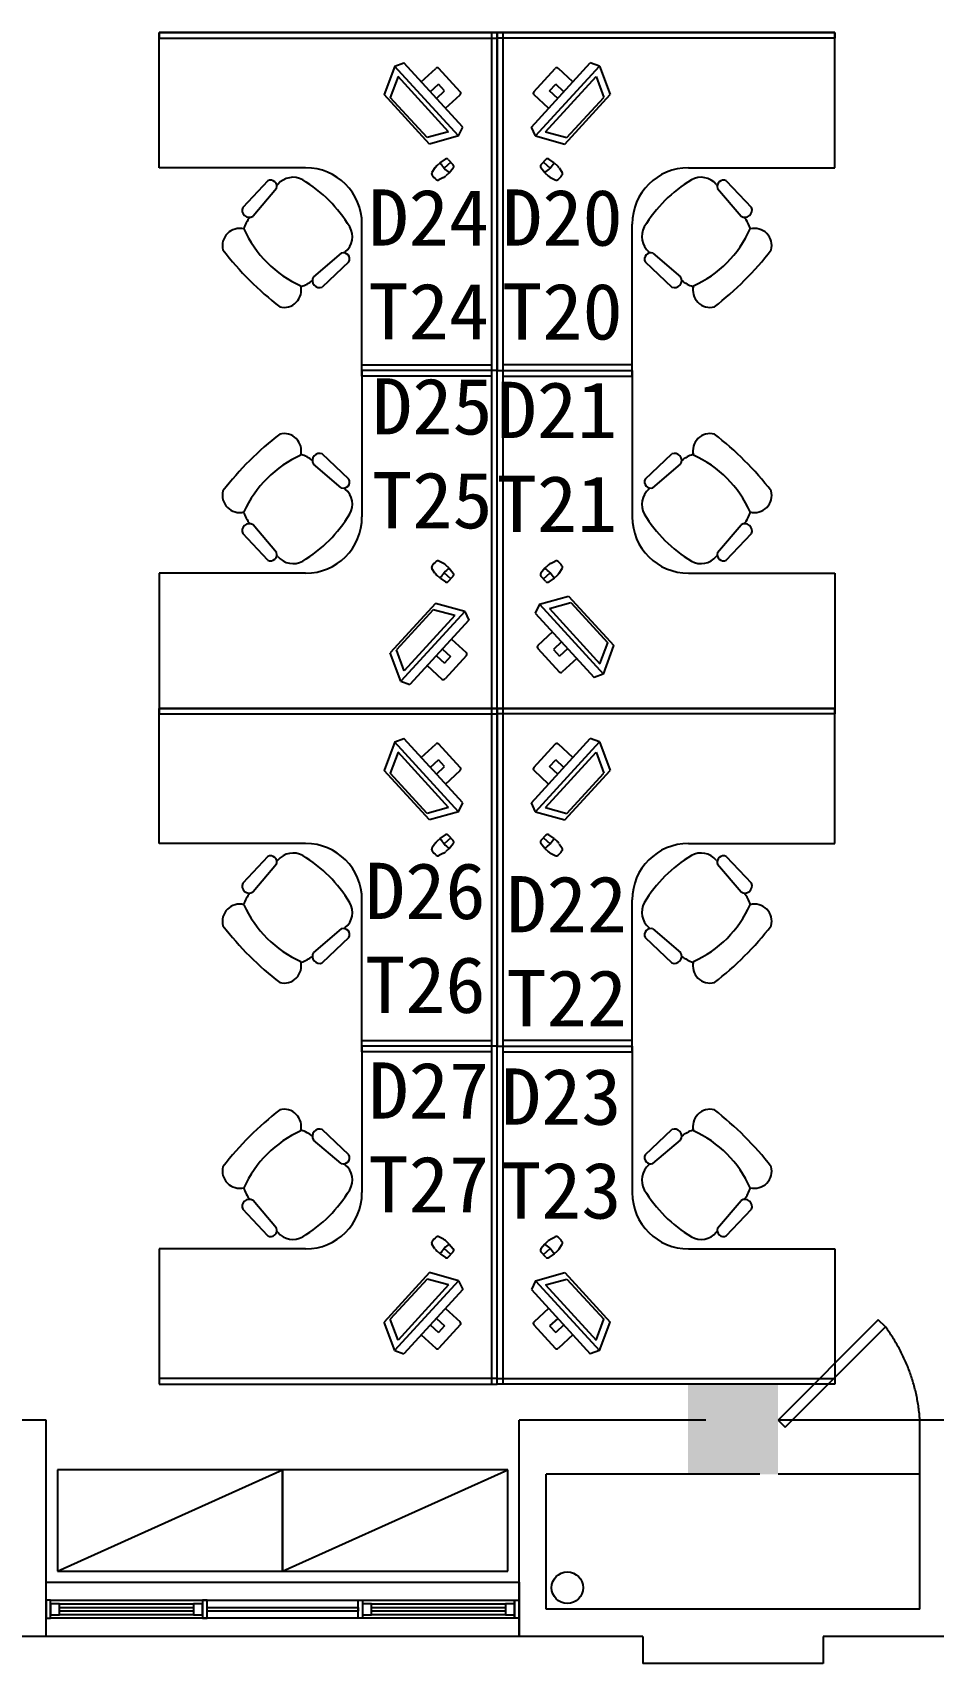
# Model space of a CAD drawing. Header units: millimetres. Extents: x 526420 to 928802, y 401925 to 509768.
# Drawn here: x 635237 to 639237, y 418977 to 426217 of the extents above; entities that cross this region are included whole.
import ezdxf

# ---------------------------------------------------------------- set-up
doc = ezdxf.new("R2010")
doc.units = ezdxf.units.MM
doc.header["$LTSCALE"] = 3000
doc.header["$MEASUREMENT"] = 0
doc.linetypes.add('DASHED', pattern=[0.75, 0.5, -0.25])
doc.layers.get('0').update_dxf_attribs({"linetype": 'CONTINUOUS'})
for name, color, linetype in [('D-WALL', 7, 'CONTINUOUS'), ('D-WINDOW', 7, 'CONTINUOUS'), ('P-DOOR', 7, 'CONTINUOUS'), ('P-FURNI-I', 7, 'CONTINUOUS'), ('窗台线', 7, 'CONTINUOUS')]:
    doc.layers.add(name, color=color, linetype=linetype)
doc.styles.get("Standard").update_dxf_attribs({"font": 'romans.shx', "width": 0.65, "bigfont": 'hzfs1.shx'})

msp = doc.modelspace()

# ---------------------------------------------------------------- linework, layer by layer
at = {"color": 0, "ltscale": 0.7}
msp.add_circle((637611.7, 419312.9), 70, dxfattribs=at)
msp.add_circle((637611.7, 419312.9), 70, dxfattribs=at)
at = {"layer": 'D-WALL', "color": 0}
for p, q in [((635296.9, 420057.2), (634146.9, 420057.2)), ((635296.9, 419097.2), (635296.9, 420057.2)), ((638226.9, 420057.2), (637396.9, 420057.2)), ((637396.9, 419097.2), (637396.9, 420057.2)), ((639296.9, 420057.2), (639176.9, 420057.2)), ((639176.9, 419217.2), (639176.9, 420057.2)), ((638466.9, 419817.2), (637516.9, 419817.2)), ((637516.9, 419217.2), (637516.9, 419817.2)), ((639176.9, 419217.2), (637516.9, 419217.2)), ((635296.9, 419097.2), (634746.9, 419097.2)), ((637946.9, 419097.2), (637396.9, 419097.2)), ((637946.9, 419097.2), (637946.9, 418977.2)), ((638746.9, 419097.2), (638746.9, 418977.2)), ((639296.9, 419097.2), (638746.9, 419097.2)), ((638746.9, 418977.2), (637946.9, 418977.2))]:
    msp.add_line(p, q, dxfattribs=at)
msp.add_circle((637611.7, 419312.9), 70, dxfattribs=at)
msp.add_solid([(638146.9, 419817.2), (638546.9, 419817.2), (638146.9, 420217.2), (638546.9, 420217.2)], dxfattribs=at)
at = {"layer": 'D-WINDOW', "color": 0, "ltscale": 0.7}
for p, q in [((635316.9, 419257.2), (635296.9, 419257.2)), ((635296.9, 419257.2), (635296.9, 419177.2)), ((635316.9, 419257.2), (637376.9, 419257.2)), ((635316.9, 419177.2), (635316.9, 419257.2)), ((635316.9, 419177.2), (635316.9, 419257.2)), ((635356.9, 419242.2), (635316.9, 419242.2)), ((635316.9, 419242.2), (635316.9, 419192.2)), ((635356.9, 419242.2), (635951.9, 419242.2)), ((635356.9, 419192.2), (635356.9, 419242.2)), ((635356.9, 419192.2), (635356.9, 419242.2)), ((635356.9, 419224.7), (635951.9, 419224.7)), ((635356.9, 419209.7), (635356.9, 419224.7)), ((635951.9, 419209.7), (635356.9, 419209.7)), ((635991.9, 419242.2), (635951.9, 419242.2)), ((635951.9, 419242.2), (635951.9, 419192.2)), ((635951.9, 419242.2), (635951.9, 419192.2)), ((635951.9, 419224.7), (635951.9, 419209.7)), ((636011.9, 419257.2), (635991.9, 419257.2)), ((635991.9, 419257.2), (635991.9, 419177.2)), ((635991.9, 419192.2), (635991.9, 419242.2)), ((636011.9, 419177.2), (636011.9, 419257.2)), ((636011.9, 419224.7), (636681.9, 419224.7)), ((636011.9, 419209.7), (636011.9, 419224.7)), ((636681.9, 419209.7), (636011.9, 419209.7)), ((636681.9, 419177.2), (636681.9, 419257.2)), ((636681.9, 419257.2), (636701.9, 419257.2)), ((636681.9, 419224.7), (636681.9, 419209.7)), ((636701.9, 419257.2), (636701.9, 419177.2)), ((636741.9, 419242.2), (636701.9, 419242.2)), ((636701.9, 419242.2), (636701.9, 419192.2)), ((636741.9, 419242.2), (637336.9, 419242.2)), ((636741.9, 419192.2), (636741.9, 419242.2)), ((636741.9, 419192.2), (636741.9, 419242.2)), ((636741.9, 419224.7), (637336.9, 419224.7)), ((636741.9, 419209.7), (636741.9, 419224.7)), ((637336.9, 419209.7), (636741.9, 419209.7)), ((637376.9, 419242.2), (637336.9, 419242.2)), ((637336.9, 419242.2), (637336.9, 419192.2)), ((637336.9, 419242.2), (637336.9, 419192.2)), ((637336.9, 419224.7), (637336.9, 419209.7)), ((637376.9, 419257.2), (637376.9, 419177.2)), ((637376.9, 419177.2), (637376.9, 419257.2)), ((637376.9, 419257.2), (637396.9, 419257.2)), ((637376.9, 419192.2), (637376.9, 419242.2)), ((637396.9, 419257.2), (637396.9, 419177.2)), ((635296.9, 419177.2), (635316.9, 419177.2)), ((635316.9, 419192.2), (635356.9, 419192.2)), ((637376.9, 419177.2), (635316.9, 419177.2)), ((635951.9, 419192.2), (635356.9, 419192.2)), ((635951.9, 419192.2), (635991.9, 419192.2)), ((635991.9, 419177.2), (636011.9, 419177.2)), ((636701.9, 419177.2), (636681.9, 419177.2)), ((636701.9, 419192.2), (636741.9, 419192.2)), ((637336.9, 419192.2), (636741.9, 419192.2)), ((637336.9, 419192.2), (637376.9, 419192.2)), ((637396.9, 419177.2), (637376.9, 419177.2)), ((637396.9, 419097.2), (635296.9, 419097.2))]:
    msp.add_line(p, q, dxfattribs=at)
at = {"layer": 'P-DOOR', "color": 0, "linetype": 'DASHED', "ltscale": 0.5}
for p, q in [((638992.3, 420502.7), (638546.9, 420057.2)), ((638992.3, 420502.7), (638546.9, 420057.2)), ((639024.2, 420470.8), (638992.3, 420502.7)), ((639024.2, 420470.8), (638992.3, 420502.7)), ((638578.7, 420025.4), (639024.2, 420470.8)), ((638578.7, 420025.4), (639024.2, 420470.8)), ((639176.9, 420057.2), (638546.9, 420057.2)), ((638546.9, 420057.2), (638578.7, 420025.4)), ((638546.9, 420057.2), (638578.7, 420025.4)), ((639176.9, 420057.2), (638546.9, 420057.2)), ((639176.9, 419817.2), (638546.9, 419817.2)), ((639176.9, 419817.2), (638546.9, 419817.2))]:
    msp.add_line(p, q, dxfattribs=at)
msp.add_arc((638397.2, 420004.4), 781.5, 3.87552, 36.64804, dxfattribs=at)
msp.add_arc((638397.2, 420004.4), 781.5, 3.87552, 36.64804, dxfattribs=at)
at = {"layer": 'P-FURNI-I', "color": 0}
for p, q in [((635799.4, 426217.2), (635799.4, 426192.2)), ((637299.4, 426217.2), (635799.4, 426217.2)), ((635799.4, 425617.2), (635799.4, 426217.2)), ((635799.4, 426217.2), (637299.4, 426217.2)), ((635799.4, 426192.2), (637299.4, 426192.2)), ((637299.4, 426217.2), (637274.4, 426217.2)), ((637274.4, 426217.2), (637274.4, 423217.2)), ((637299.4, 426192.2), (637299.4, 426217.2)), ((637299.4, 423217.2), (637299.4, 426217.2)), ((637299.4, 426217.2), (637299.4, 424717.2)), ((637299.4, 426217.2), (637299.4, 426217.2)), ((637299.4, 426192.2), (637299.4, 426217.2)), ((637299.4, 426217.2), (638799.4, 426217.2)), ((637299.4, 423217.2), (637299.4, 426217.2)), ((637299.4, 426217.2), (637324.4, 426217.2)), ((637299.4, 426217.2), (637299.4, 424717.2)), ((638799.4, 426217.2), (637299.4, 426217.2)), ((637299.4, 426217.2), (637299.4, 426217.2)), ((638799.4, 426192.2), (637299.4, 426192.2)), ((637324.4, 426217.2), (637324.4, 423217.2)), ((638799.4, 426217.2), (638799.4, 426192.2)), ((638799.4, 425617.2), (638799.4, 426217.2)), ((636844.9, 426067.8), (636885.5, 426082.7)), ((637147.2, 425797.5), (636885.5, 426082.7)), ((637451.6, 425797.5), (637713.2, 426082.7)), ((637753.8, 426067.8), (637713.2, 426082.7)), ((636844.7, 426068.2), (636797.7, 425941.8)), ((636859.6, 426022.2), (636825.2, 425929.6)), ((637128.8, 425758.3), (636844.6, 426068.1)), ((637084.4, 425777.2), (636859.6, 426022.2)), ((637469.9, 425758.3), (637754.1, 426068.1)), ((637514.3, 425777.2), (637739.2, 426022.2)), ((637739.2, 426022.2), (637773.6, 425929.6)), ((637754.1, 426068.2), (637801.1, 425941.8)), ((636998.9, 425722.4), (636797.7, 425941.8)), ((636989.1, 425750.9), (636825.2, 425929.6)), ((637599.8, 425722.4), (637801.1, 425941.8)), ((637609.6, 425750.9), (637773.6, 425929.6)), ((637128.8, 425758.3), (637147.2, 425797.5)), ((637469.9, 425758.3), (637451.6, 425797.5)), ((637084.4, 425777.2), (636989.1, 425750.9)), ((637128.8, 425758.3), (636998.9, 425722.4)), ((637469.9, 425758.3), (637599.8, 425722.4)), ((637514.3, 425777.2), (637609.6, 425750.9)), ((636449.4, 425617.2), (635799.4, 425617.2)), ((638149.4, 425617.2), (638799.4, 425617.2)), ((636281.7, 425559.4), (636169.7, 425441.2)), ((636320.4, 425525.3), (636215.8, 425402.1)), ((636325.8, 425543), (636321.6, 425538.2)), ((638273, 425543), (638277.1, 425538.2)), ((638278.4, 425525.3), (638383, 425402.1)), ((638317.1, 425559.4), (638429, 425441.2)), ((636699.4, 424717.2), (636699.4, 425367.2)), ((637899.4, 424717.2), (637899.4, 425367.2)), ((636607.5, 425238.2), (636484.3, 425133.6)), ((636625.2, 425243.6), (636620.4, 425239.4)), ((636625.2, 425243.6), (636620.5, 425239.4)), ((637973.5, 425243.6), (637978.3, 425239.4)), ((637973.5, 425243.6), (637978.4, 425239.4)), ((637991.2, 425238.2), (638114.4, 425133.6)), ((636641.6, 425199.5), (636523.4, 425087.6)), ((637957.2, 425199.5), (638075.3, 425087.6)), ((636699.4, 424692.2), (636699.4, 424742.2)), ((636699.4, 424742.2), (637274.4, 424742.2)), ((637299.4, 424717.2), (636699.4, 424717.2)), ((637299.4, 424717.2), (636699.4, 424717.2)), ((636699.4, 424717.2), (636699.4, 424067.2)), ((637274.4, 424742.2), (637274.4, 424692.2)), ((637299.4, 423217.2), (637299.4, 424717.2)), ((637299.4, 424717.2), (637899.4, 424717.2)), ((637299.4, 423217.2), (637299.4, 424717.2)), ((637299.4, 424717.2), (637899.4, 424717.2)), ((637899.4, 424742.2), (637324.4, 424742.2)), ((637324.4, 424742.2), (637324.4, 424692.2)), ((637899.4, 424692.2), (637899.4, 424742.2)), ((637899.4, 424717.2), (637899.4, 424067.2)), ((637274.4, 424692.2), (636699.4, 424692.2)), ((637324.4, 424692.2), (637899.4, 424692.2)), ((636641.6, 424234.9), (636523.4, 424346.8)), ((637957.2, 424234.9), (638075.3, 424346.8)), ((636607.5, 424196.2), (636484.3, 424300.8)), ((637991.2, 424196.2), (638114.4, 424300.8)), ((636625.2, 424190.8), (636620.4, 424194.9)), ((636625.2, 424190.8), (636620.5, 424195)), ((637973.5, 424190.8), (637978.3, 424195)), ((637973.5, 424190.8), (637978.4, 424194.9)), ((636281.7, 423875), (636169.7, 423993.1)), ((636320.4, 423909), (636215.8, 424032.2)), ((638278.4, 423909), (638383, 424032.2)), ((638317.1, 423875), (638429, 423993.1)), ((636325.8, 423891.3), (636321.6, 423896.2)), ((638273, 423891.3), (638277.1, 423896.2)), ((636449.4, 423817.2), (635799.4, 423817.2)), ((635799.4, 423817.2), (635799.4, 423217.2)), ((638149.4, 423817.2), (638799.4, 423817.2)), ((638799.4, 423817.2), (638799.4, 423217.2)), ((637487.1, 423679), (637617.1, 423714.9)), ((637531.6, 423660.2), (637626.9, 423686.5)), ((637617.1, 423714.9), (637818.3, 423495.6)), ((637626.9, 423686.5), (637790.8, 423507.8)), ((637026.1, 423683.4), (636824.8, 423464.1)), ((637016.3, 423655), (636852.3, 423476.3)), ((637156, 423647.5), (636871.8, 423337.8)), ((637111.6, 423628.7), (636886.7, 423383.6)), ((637111.6, 423628.7), (637016.3, 423655)), ((637156, 423647.5), (637026.1, 423683.4)), ((637156, 423647.5), (637174.3, 423608.3)), ((637487.1, 423679), (637468.8, 423639.8)), ((637468.8, 423639.8), (637730.5, 423354.6)), ((637487.1, 423679), (637771.4, 423369.3)), ((637531.6, 423660.2), (637756.4, 423415.1)), ((637174.3, 423608.3), (636912.7, 423323.1)), ((636886.7, 423383.6), (636852.3, 423476.3)), ((637756.4, 423415.1), (637790.8, 423507.8)), ((637771.3, 423369.2), (637818.3, 423495.6)), ((636871.8, 423337.7), (636824.8, 423464.1)), ((636872.1, 423338), (636912.7, 423323.1)), ((637771.1, 423369.5), (637730.5, 423354.6)), ((635799.4, 423217.2), (635799.4, 423192.2)), ((637299.4, 423217.2), (635799.4, 423217.2)), ((635799.4, 422617.2), (635799.4, 423217.2)), ((635799.4, 423217.2), (637299.4, 423217.2)), ((635799.4, 423192.2), (637299.4, 423192.2)), ((637299.4, 423217.2), (637274.4, 423217.2)), ((637274.4, 423217.2), (637274.4, 420217.2)), ((637299.4, 423192.2), (637299.4, 423217.2)), ((637299.4, 420217.2), (637299.4, 423217.2)), ((637299.4, 423217.2), (637299.4, 421717.2)), ((637299.4, 423217.2), (637299.4, 423217.2)), ((637299.4, 423192.2), (637299.4, 423217.2)), ((637299.4, 423217.2), (638799.4, 423217.2)), ((637299.4, 420217.2), (637299.4, 423217.2)), ((637299.4, 423217.2), (637324.4, 423217.2)), ((637299.4, 423217.2), (637299.4, 421717.2)), ((638799.4, 423217.2), (637299.4, 423217.2)), ((637299.4, 423217.2), (637299.4, 423217.2)), ((638799.4, 423192.2), (637299.4, 423192.2)), ((637324.4, 423217.2), (637324.4, 420217.2)), ((638799.4, 423217.2), (638799.4, 423192.2)), ((638799.4, 422617.2), (638799.4, 423217.2)), ((636844.7, 423068.2), (636797.7, 422941.8)), ((637128.8, 422758.3), (636844.6, 423068.1)), ((636844.9, 423067.8), (636885.5, 423082.7)), ((637147.2, 422797.5), (636885.5, 423082.7)), ((637451.6, 422797.5), (637713.2, 423082.7)), ((637469.9, 422758.3), (637754.1, 423068.1)), ((637753.8, 423067.8), (637713.2, 423082.7)), ((637754.1, 423068.2), (637801.1, 422941.8)), ((636859.6, 423022.2), (636825.2, 422929.6)), ((637084.4, 422777.2), (636859.6, 423022.2)), ((637514.3, 422777.2), (637739.2, 423022.2)), ((637739.2, 423022.2), (637773.6, 422929.6)), ((636998.9, 422722.4), (636797.7, 422941.8)), ((636989.1, 422750.9), (636825.2, 422929.6)), ((637599.8, 422722.4), (637801.1, 422941.8)), ((637609.6, 422750.9), (637773.6, 422929.6)), ((637084.4, 422777.2), (636989.1, 422750.9)), ((637128.8, 422758.3), (636998.9, 422722.4)), ((637128.8, 422758.3), (637147.2, 422797.5)), ((637469.9, 422758.3), (637451.6, 422797.5)), ((637469.9, 422758.3), (637599.8, 422722.4)), ((637514.3, 422777.2), (637609.6, 422750.9)), ((636449.4, 422617.2), (635799.4, 422617.2)), ((638149.4, 422617.2), (638799.4, 422617.2)), ((636281.7, 422559.4), (636169.7, 422441.2)), ((636325.8, 422543), (636321.6, 422538.2)), ((638273, 422543), (638277.1, 422538.2)), ((638317.1, 422559.4), (638429, 422441.2)), ((636320.4, 422525.3), (636215.8, 422402.1)), ((638278.4, 422525.3), (638383, 422402.1)), ((636699.4, 421717.2), (636699.4, 422367.2)), ((637899.4, 421717.2), (637899.4, 422367.2)), ((636607.5, 422238.2), (636484.3, 422133.6)), ((636625.2, 422243.6), (636620.4, 422239.4)), ((636625.2, 422243.6), (636620.5, 422239.4)), ((637973.5, 422243.6), (637978.3, 422239.4)), ((637973.5, 422243.6), (637978.4, 422239.4)), ((637991.2, 422238.2), (638114.4, 422133.6)), ((636641.6, 422199.5), (636523.4, 422087.6)), ((637957.2, 422199.5), (638075.3, 422087.6)), ((636699.4, 421692.2), (636699.4, 421742.2)), ((636699.4, 421742.2), (637274.4, 421742.2)), ((637274.4, 421742.2), (637274.4, 421692.2)), ((637899.4, 421742.2), (637324.4, 421742.2)), ((637324.4, 421742.2), (637324.4, 421692.2)), ((637899.4, 421692.2), (637899.4, 421742.2)), ((637299.4, 421717.2), (636699.4, 421717.2)), ((637299.4, 421717.2), (636699.4, 421717.2)), ((636699.4, 421717.2), (636699.4, 421067.2)), ((637274.4, 421692.2), (636699.4, 421692.2)), ((637299.4, 420217.2), (637299.4, 421717.2)), ((637299.4, 421717.2), (637899.4, 421717.2)), ((637299.4, 420217.2), (637299.4, 421717.2)), ((637299.4, 421717.2), (637899.4, 421717.2)), ((637324.4, 421692.2), (637899.4, 421692.2)), ((637899.4, 421717.2), (637899.4, 421067.2)), ((636607.5, 421196.2), (636484.3, 421300.8)), ((636641.6, 421234.9), (636523.4, 421346.8)), ((637957.2, 421234.9), (638075.3, 421346.8)), ((637991.2, 421196.2), (638114.4, 421300.8)), ((636625.2, 421190.8), (636620.4, 421194.9)), ((636625.2, 421190.8), (636620.5, 421195)), ((637973.5, 421190.8), (637978.3, 421195)), ((637973.5, 421190.8), (637978.4, 421194.9)), ((636320.4, 420909), (636215.8, 421032.2)), ((638278.4, 420909), (638383, 421032.2)), ((636281.7, 420875), (636169.7, 420993.1)), ((638317.1, 420875), (638429, 420993.1)), ((636325.8, 420891.3), (636321.6, 420896.2)), ((638273, 420891.3), (638277.1, 420896.2)), ((636449.4, 420817.2), (635799.4, 420817.2)), ((635799.4, 420817.2), (635799.4, 420217.2)), ((638149.4, 420817.2), (638799.4, 420817.2)), ((638799.4, 420817.2), (638799.4, 420217.2)), ((636998.9, 420711.9), (636797.7, 420492.6)), ((636989.1, 420683.5), (636825.2, 420504.8)), ((637128.8, 420676), (636844.6, 420366.3)), ((637084.4, 420657.2), (636859.6, 420412.1)), ((637084.4, 420657.2), (636989.1, 420683.5)), ((637128.8, 420676), (636998.9, 420711.9)), ((637128.8, 420676), (637147.2, 420636.8)), ((637469.9, 420676), (637451.6, 420636.8)), ((637469.9, 420676), (637599.8, 420711.9)), ((637469.9, 420676), (637754.1, 420366.3)), ((637514.3, 420657.2), (637609.6, 420683.5)), ((637514.3, 420657.2), (637739.2, 420412.1)), ((637599.8, 420711.9), (637801.1, 420492.6)), ((637609.6, 420683.5), (637773.6, 420504.8)), ((637147.2, 420636.8), (636885.5, 420351.7)), ((637451.6, 420636.8), (637713.2, 420351.7)), ((636859.6, 420412.1), (636825.2, 420504.8)), ((637739.2, 420412.1), (637773.6, 420504.8)), ((636844.7, 420366.2), (636797.7, 420492.6)), ((637754.1, 420366.2), (637801.1, 420492.6)), ((636844.9, 420366.5), (636885.5, 420351.7)), ((637753.8, 420366.5), (637713.2, 420351.7)), ((635799.4, 420242.2), (635799.4, 420217.2)), ((637299.4, 420242.2), (635799.4, 420242.2)), ((635799.4, 420217.2), (637299.4, 420217.2)), ((635799.4, 420217.2), (637299.4, 420217.2)), ((637274.4, 420217.2), (637299.4, 420217.2)), ((637299.4, 420217.2), (637299.4, 420242.2)), ((637299.4, 420217.2), (637299.4, 420242.2)), ((637299.4, 420242.2), (638799.4, 420242.2)), ((637299.4, 420217.2), (637299.4, 420217.2)), ((638799.4, 420217.2), (637299.4, 420217.2)), ((637324.4, 420217.2), (637299.4, 420217.2)), ((638799.4, 420217.2), (637299.4, 420217.2)), ((637299.4, 420217.2), (637299.4, 420217.2)), ((638799.4, 420242.2), (638799.4, 420217.2))]:
    msp.add_line(p, q, dxfattribs=at)
at = {"layer": 'P-FURNI-I', "color": 0, "linetype": 'ByBlock'}
for p, q in [((636962.3, 425999.1), (637027, 426058.5)), ((637135.8, 425954.7), (637041.1, 426057.9)), ((637463, 425954.7), (637557.6, 426057.9)), ((637636.5, 425999.1), (637571.7, 426058.5)), ((637002.8, 425954.9), (637038.9, 425987.9)), ((637029.9, 425925.4), (637065.9, 425958.5)), ((637065.9, 425958.5), (637038.9, 425987.9)), ((637070.4, 425881.2), (637135.2, 425940.6)), ((637528.3, 425881.2), (637463.6, 425940.6)), ((637532.8, 425958.5), (637559.9, 425987.9)), ((637568.9, 425925.4), (637532.8, 425958.5)), ((637595.9, 425954.9), (637559.9, 425987.9)), ((637046.4, 425639.6), (637031.5, 425625.9)), ((637046.4, 425639.6), (637069.7, 425655.6)), ((637093.7, 425642.2), (637064.2, 425615.2)), ((637082.8, 425654.1), (637104.6, 425630.4)), ((637516, 425654.1), (637494.2, 425630.4)), ((637505.1, 425642.2), (637534.6, 425615.2)), ((637552.3, 425639.6), (637529, 425655.6)), ((637552.3, 425639.6), (637567.3, 425625.9)), ((637023.4, 425616.4), (637010.3, 425596.3)), ((637061.9, 425574.5), (637040.7, 425563.2)), ((637087, 425595.4), (637072, 425581.7)), ((637087, 425595.4), (637104.9, 425617.3)), ((637511.8, 425595.4), (637493.8, 425617.3)), ((637511.8, 425595.4), (637526.7, 425581.7)), ((637536.9, 425574.5), (637558, 425563.2)), ((637575.3, 425616.4), (637588.4, 425596.3)), ((637023.4, 423818), (637010.3, 423838)), ((637061.9, 423859.9), (637040.7, 423871.2)), ((637087, 423838.9), (637072, 423852.7)), ((637087, 423838.9), (637104.9, 423817.1)), ((637511.8, 423838.9), (637493.8, 423817.1)), ((637511.8, 423838.9), (637526.7, 423852.7)), ((637536.9, 423859.9), (637558, 423871.2)), ((637575.3, 423818), (637588.4, 423838)), ((637046.4, 423794.7), (637031.5, 423808.4)), ((637046.4, 423794.7), (637069.7, 423778.7)), ((637093.7, 423792.1), (637064.2, 423819.2)), ((637082.8, 423780.2), (637104.6, 423804)), ((637516, 423780.2), (637494.2, 423804)), ((637505.1, 423792.1), (637534.6, 423819.2)), ((637552.3, 423794.7), (637529, 423778.7)), ((637552.3, 423794.7), (637567.3, 423808.4)), ((637545.6, 423556.2), (637480.8, 423496.8)), ((637057, 423480.5), (637093.1, 423447.4)), ((637097.6, 423524.7), (637162.3, 423465.3)), ((637480.2, 423482.7), (637574.9, 423379.5)), ((637586.1, 423512), (637550.1, 423478.9)), ((637550.1, 423478.9), (637577.1, 423449.4)), ((637613.2, 423482.5), (637577.1, 423449.4)), ((636989.4, 423406.8), (637054.2, 423347.4)), ((637030, 423451), (637066, 423417.9)), ((637093.1, 423447.4), (637066, 423417.9)), ((637162.9, 423451.2), (637068.3, 423348)), ((637653.7, 423438.3), (637589, 423378.9)), ((636962.3, 422999.1), (637027, 423058.5)), ((637135.8, 422954.7), (637041.1, 423057.9)), ((637463, 422954.7), (637557.6, 423057.9)), ((637636.5, 422999.1), (637571.7, 423058.5)), ((637002.8, 422954.9), (637038.9, 422987.9)), ((637065.9, 422958.5), (637038.9, 422987.9)), ((637532.8, 422958.5), (637559.9, 422987.9)), ((637595.9, 422954.9), (637559.9, 422987.9)), ((637029.9, 422925.4), (637065.9, 422958.5)), ((637070.4, 422881.2), (637135.2, 422940.6)), ((637528.3, 422881.2), (637463.6, 422940.6)), ((637568.9, 422925.4), (637532.8, 422958.5)), ((637023.4, 422616.4), (637010.3, 422596.3)), ((637046.4, 422639.6), (637031.5, 422625.9)), ((637046.4, 422639.6), (637069.7, 422655.6)), ((637093.7, 422642.2), (637064.2, 422615.2)), ((637082.8, 422654.1), (637104.6, 422630.4)), ((637087, 422595.4), (637104.9, 422617.3)), ((637511.8, 422595.4), (637493.8, 422617.3)), ((637516, 422654.1), (637494.2, 422630.4)), ((637505.1, 422642.2), (637534.6, 422615.2)), ((637552.3, 422639.6), (637529, 422655.6)), ((637552.3, 422639.6), (637567.3, 422625.9)), ((637575.3, 422616.4), (637588.4, 422596.3)), ((637061.9, 422574.5), (637040.7, 422563.2)), ((637087, 422595.4), (637072, 422581.7)), ((637511.8, 422595.4), (637526.7, 422581.7)), ((637536.9, 422574.5), (637558, 422563.2)), ((637061.9, 420859.9), (637040.7, 420871.2)), ((637536.9, 420859.9), (637558, 420871.2)), ((637023.4, 420818), (637010.3, 420838)), ((637046.4, 420794.7), (637031.5, 420808.4)), ((637046.4, 420794.7), (637069.7, 420778.7)), ((637093.7, 420792.1), (637064.2, 420819.2)), ((637087, 420838.9), (637072, 420852.7)), ((637082.8, 420780.2), (637104.6, 420804)), ((637087, 420838.9), (637104.9, 420817.1)), ((637511.8, 420838.9), (637493.8, 420817.1)), ((637516, 420780.2), (637494.2, 420804)), ((637505.1, 420792.1), (637534.6, 420819.2)), ((637511.8, 420838.9), (637526.7, 420852.7)), ((637552.3, 420794.7), (637529, 420778.7)), ((637552.3, 420794.7), (637567.3, 420808.4)), ((637575.3, 420818), (637588.4, 420838)), ((637029.9, 420509), (637065.9, 420475.9)), ((637070.4, 420553.2), (637135.2, 420493.8)), ((637528.3, 420553.2), (637463.6, 420493.8)), ((637568.9, 420509), (637532.8, 420475.9)), ((636962.3, 420435.3), (637027, 420375.9)), ((637002.8, 420479.5), (637038.9, 420446.4)), ((637065.9, 420475.9), (637038.9, 420446.4)), ((637135.8, 420479.7), (637041.1, 420376.5)), ((637463, 420479.7), (637557.6, 420376.5)), ((637532.8, 420475.9), (637559.9, 420446.4)), ((637595.9, 420479.5), (637559.9, 420446.4)), ((637636.5, 420435.3), (637571.7, 420375.9))]:
    msp.add_line(p, q, dxfattribs=at)
at = {"layer": 'P-FURNI-I', "color": 0, "ltscale": 100}
for p, q in [((635346.9, 419387.2), (636346.9, 419837.2)), ((636346.9, 419837.2), (635346.9, 419837.2)), ((635346.9, 419837.2), (635346.9, 419387.2)), ((636346.9, 419387.2), (637346.9, 419837.2)), ((636346.9, 419387.2), (636346.9, 419837.2)), ((637346.9, 419837.2), (636346.9, 419837.2)), ((636346.9, 419837.2), (636346.9, 419387.2)), ((637346.9, 419387.2), (637346.9, 419837.2)), ((635346.9, 419387.2), (636346.9, 419387.2)), ((636346.9, 419387.2), (637346.9, 419387.2))]:
    msp.add_line(p, q, dxfattribs=at)
at = {"layer": 'P-FURNI-I', "color": 0, "linetype": 'ByBlock'}
for centre, radius, start, end in [((637033.8, 426051.1), 10, 42.52965, 132.52965), ((637565, 426051.1), 10, 47.47035, 137.47035), ((637128.4, 425947.9), 10, 312.52965, 42.52965), ((637470.3, 425947.9), 10, 137.47035, 227.47035), ((637162.3, 425705.2), 133.1, 209.50646, 235.55283), ((637075.4, 425647.4), 10, 42.52965, 124.42662), ((637436.5, 425705.2), 133.1, 304.44717, 330.49354), ((637523.3, 425647.4), 10, 55.57338, 137.47035), ((637018.7, 425590.8), 10, 146.87305, 222.52965), ((637084.1, 425633.5), 88, 214.1588, 230.90049), ((637065.3, 425589.1), 50, 132.52965, 146.87305), ((637038.2, 425618.5), 50, 298.18624, 312.52965), ((637097.2, 425623.6), 10, 320.63267, 42.52965), ((637501.6, 425623.6), 10, 137.47035, 219.36733), ((637560.5, 425618.5), 50, 227.47035, 241.81376), ((637533.5, 425589.1), 50, 33.12695, 47.47035), ((637514.6, 425633.5), 88, 309.09951, 325.8412), ((637580.1, 425590.8), 10, 317.47035, 33.12695), ((637036, 425572), 10, 222.52965, 298.18624), ((637562.7, 425572), 10, 241.81376, 317.47035), ((637018.7, 423843.5), 10, 137.47035, 213.12695), ((637084.1, 423800.8), 88, 129.09951, 145.8412), ((637036, 423862.4), 10, 61.81376, 137.47035), ((637162.3, 423729.2), 133.1, 124.44717, 150.49354), ((637038.2, 423815.8), 50, 47.47035, 61.81376), ((637436.5, 423729.2), 133.1, 29.50646, 55.55283), ((637560.5, 423815.8), 50, 118.18624, 132.52965), ((637562.7, 423862.4), 10, 42.52965, 118.18624), ((637514.6, 423800.8), 88, 34.1588, 50.90049), ((637580.1, 423843.5), 10, 326.87305, 42.52965), ((637065.3, 423845.3), 50, 213.12695, 227.47035), ((637075.4, 423787), 10, 235.57338, 317.47035), ((637097.2, 423810.7), 10, 317.47035, 39.36733), ((637501.6, 423810.7), 10, 140.63267, 222.52965), ((637523.3, 423787), 10, 222.52965, 304.42662), ((637533.5, 423845.3), 50, 312.52965, 326.87305), ((637487.6, 423489.4), 10, 132.52965, 222.52965), ((637155.6, 423457.9), 10, 317.47035, 47.47035), ((637060.9, 423354.8), 10, 227.47035, 317.47035), ((637582.2, 423386.3), 10, 222.52965, 312.52965), ((637033.8, 423051.1), 10, 42.52965, 132.52965), ((637565, 423051.1), 10, 47.47035, 137.47035), ((637128.4, 422947.9), 10, 312.52965, 42.52965), ((637470.3, 422947.9), 10, 137.47035, 227.47035), ((637065.3, 422589.1), 50, 132.52965, 146.87305), ((637162.3, 422705.2), 133.1, 209.50646, 235.55283), ((637075.4, 422647.4), 10, 42.52965, 124.42662), ((637097.2, 422623.6), 10, 320.63267, 42.52965), ((637501.6, 422623.6), 10, 137.47035, 219.36733), ((637436.5, 422705.2), 133.1, 304.44717, 330.49354), ((637523.3, 422647.4), 10, 55.57338, 137.47035), ((637533.5, 422589.1), 50, 33.12695, 47.47035), ((637018.7, 422590.8), 10, 146.87305, 222.52965), ((637084.1, 422633.5), 88, 214.1588, 230.90049), ((637036, 422572), 10, 222.52965, 298.18624), ((637038.2, 422618.5), 50, 298.18624, 312.52965), ((637560.5, 422618.5), 50, 227.47035, 241.81376), ((637562.7, 422572), 10, 241.81376, 317.47035), ((637514.6, 422633.5), 88, 309.09951, 325.8412), ((637580.1, 422590.8), 10, 317.47035, 33.12695), ((637084.1, 420800.8), 88, 129.09951, 145.8412), ((637036, 420862.4), 10, 61.81376, 137.47035), ((637562.7, 420862.4), 10, 42.52965, 118.18624), ((637514.6, 420800.8), 88, 34.1588, 50.90049), ((637018.7, 420843.5), 10, 137.47035, 213.12695), ((637065.3, 420845.3), 50, 213.12695, 227.47035), ((637162.3, 420729.2), 133.1, 124.44717, 150.49354), ((637038.2, 420815.8), 50, 47.47035, 61.81376), ((637097.2, 420810.7), 10, 317.47035, 39.36733), ((637501.6, 420810.7), 10, 140.63267, 222.52965), ((637436.5, 420729.2), 133.1, 29.50646, 55.55283), ((637560.5, 420815.8), 50, 118.18624, 132.52965), ((637533.5, 420845.3), 50, 312.52965, 326.87305), ((637580.1, 420843.5), 10, 326.87305, 42.52965), ((637075.4, 420787), 10, 235.57338, 317.47035), ((637523.3, 420787), 10, 222.52965, 304.42662), ((637128.4, 420486.4), 10, 317.47035, 47.47035), ((637470.3, 420486.4), 10, 132.52965, 222.52965), ((637033.8, 420383.3), 10, 227.47035, 317.47035), ((637565, 420383.3), 10, 222.52965, 312.52965)]:
    msp.add_arc(centre, radius, start, end, dxfattribs=at)
at = {"layer": 'P-FURNI-I', "color": 0}
for centre, radius, start, end in [((636393.6, 425486.1), 88.6, 61.10866, 140), ((636449.4, 425367.2), 250, 0.00002, 89.99998), ((638149.4, 425367.2), 250, 90.00002, 179.99998), ((638205.1, 425486.1), 88.6, 40, 118.89134), ((636294, 425534.4), 27.9, 341.04311, 116.28384), ((636112.4, 425030.2), 624.1, 31.27501, 58.72499), ((638486.3, 425030.2), 624.1, 121.27501, 148.72499), ((638304.7, 425534.4), 27.9, 63.71616, 198.95689), ((636198.9, 425428.9), 31.7, 157.15642, 302.13371), ((638399.8, 425428.9), 31.7, 237.86629, 22.84358), ((636341.8, 425289.1), 177.1, 142.33471, 161.21221), ((636568.3, 425311.4), 88.6, 310, 28.89134), ((638030.5, 425311.4), 88.6, 151.10866, 230), ((638257, 425289.1), 177.1, 18.78779, 37.66529), ((636156, 425271.4), 76.4, 75.39269, 194.60731), ((636633.7, 425551.5), 502.6, 204.20895, 245.79105), ((637965.1, 425551.5), 502.6, 294.20895, 335.79105), ((638442.8, 425271.4), 76.4, 345.39269, 104.60731), ((637178.3, 426096.1), 1383.5, 217.59073, 232.40927), ((636616.6, 425211.8), 27.9, 333.71616, 108.95689), ((637982.2, 425211.8), 27.9, 71.04311, 206.28384), ((637420.5, 426096.1), 1383.5, 307.59073, 322.40927), ((636511.1, 425116.7), 31.7, 147.86629, 292.84358), ((638087.6, 425116.7), 31.7, 247.15642, 32.13371), ((636353.6, 425073.8), 76.4, 255.39269, 14.60731), ((636373.1, 425257.8), 177.1, 288.61801, 306.90476), ((638225.6, 425257.8), 177.1, 233.09524, 251.38199), ((638245.2, 425073.8), 76.4, 165.39269, 284.60731), ((637178.3, 423338.3), 1383.5, 127.59073, 142.40927), ((636353.6, 424360.6), 76.4, 345.39269, 104.60731), ((638245.2, 424360.6), 76.4, 75.39269, 194.60731), ((637420.5, 423338.3), 1383.5, 37.59073, 52.40927), ((636633.7, 423882.9), 502.6, 114.20895, 155.79105), ((636373.1, 424176.5), 177.1, 53.09524, 71.38199), ((636511.1, 424317.6), 31.7, 67.15642, 212.13371), ((638087.6, 424317.6), 31.7, 327.86629, 112.84358), ((638225.6, 424176.5), 177.1, 108.61801, 126.90476), ((637965.1, 423882.9), 502.6, 24.20895, 65.79105), ((636616.6, 424222.5), 27.9, 251.04311, 26.28384), ((637982.2, 424222.5), 27.9, 153.71616, 288.95689), ((636156, 424163), 76.4, 165.39269, 284.60731), ((636568.3, 424122.9), 88.6, 331.10866, 50), ((638030.5, 424122.9), 88.6, 130, 208.89134), ((638442.8, 424163), 76.4, 255.39269, 14.60731), ((636341.8, 424145.2), 177.1, 198.78779, 217.66529), ((636112.4, 424404.2), 624.1, 301.27501, 328.72499), ((636449.4, 424067.2), 250, 270.00002, 359.99998), ((638149.4, 424067.2), 250, 180.00002, 269.99998), ((638486.3, 424404.2), 624.1, 211.27501, 238.72499), ((638257, 424145.2), 177.1, 322.33471, 341.21221), ((636198.9, 424005.4), 31.7, 57.86629, 202.84358), ((638399.8, 424005.4), 31.7, 337.15642, 122.13371), ((636294, 423900), 27.9, 243.71616, 18.95689), ((638304.7, 423900), 27.9, 161.04311, 296.28384), ((636393.6, 423948.3), 88.6, 220, 298.89134), ((638205.1, 423948.3), 88.6, 241.10866, 320), ((636449.4, 422367.2), 250, 0.00002, 89.99998), ((638149.4, 422367.2), 250, 90.00002, 179.99998), ((636294, 422534.4), 27.9, 341.04311, 116.28384), ((636393.6, 422486.1), 88.6, 61.10866, 140), ((636112.4, 422030.2), 624.1, 31.27501, 58.72499), ((638486.3, 422030.2), 624.1, 121.27501, 148.72499), ((638205.1, 422486.1), 88.6, 40, 118.89134), ((638304.7, 422534.4), 27.9, 63.71616, 198.95689), ((636198.9, 422428.9), 31.7, 157.15642, 302.13371), ((636341.8, 422289.1), 177.1, 142.33471, 161.21221), ((638399.8, 422428.9), 31.7, 237.86629, 22.84358), ((638257, 422289.1), 177.1, 18.78779, 37.66529), ((636156, 422271.4), 76.4, 75.39269, 194.60731), ((636633.7, 422551.5), 502.6, 204.20895, 245.79105), ((636568.3, 422311.4), 88.6, 310, 28.89134), ((638030.5, 422311.4), 88.6, 151.10866, 230), ((637965.1, 422551.5), 502.6, 294.20895, 335.79105), ((638442.8, 422271.4), 76.4, 345.39269, 104.60731), ((637178.3, 423096.1), 1383.5, 217.59073, 232.40927), ((636616.6, 422211.8), 27.9, 333.71616, 108.95689), ((637982.2, 422211.8), 27.9, 71.04311, 206.28384), ((637420.5, 423096.1), 1383.5, 307.59073, 322.40927), ((636353.6, 422073.8), 76.4, 255.39269, 14.60731), ((636373.1, 422257.8), 177.1, 288.61801, 306.90476), ((636511.1, 422116.7), 31.7, 147.86629, 292.84358), ((638087.6, 422116.7), 31.7, 247.15642, 32.13371), ((638225.6, 422257.8), 177.1, 233.09524, 251.38199), ((638245.2, 422073.8), 76.4, 165.39269, 284.60731), ((637178.3, 420338.3), 1383.5, 127.59073, 142.40927), ((636353.6, 421360.6), 76.4, 345.39269, 104.60731), ((638245.2, 421360.6), 76.4, 75.39269, 194.60731), ((637420.5, 420338.3), 1383.5, 37.59073, 52.40927), ((636633.7, 420882.9), 502.6, 114.20895, 155.79105), ((636373.1, 421176.5), 177.1, 53.09524, 71.38199), ((636511.1, 421317.6), 31.7, 67.15642, 212.13371), ((638087.6, 421317.6), 31.7, 327.86629, 112.84358), ((638225.6, 421176.5), 177.1, 108.61801, 126.90476), ((637965.1, 420882.9), 502.6, 24.20895, 65.79105), ((636616.6, 421222.5), 27.9, 251.04311, 26.28384), ((637982.2, 421222.5), 27.9, 153.71616, 288.95689), ((636156, 421163), 76.4, 165.39269, 284.60731), ((636568.3, 421122.9), 88.6, 331.10866, 50), ((638030.5, 421122.9), 88.6, 130, 208.89134), ((638442.8, 421163), 76.4, 255.39269, 14.60731), ((636341.8, 421145.2), 177.1, 198.78779, 217.66529), ((636112.4, 421404.2), 624.1, 301.27501, 328.72499), ((638486.3, 421404.2), 624.1, 211.27501, 238.72499), ((638257, 421145.2), 177.1, 322.33471, 341.21221), ((636198.9, 421005.4), 31.7, 57.86629, 202.84358), ((636449.4, 421067.2), 250, 270.00002, 359.99998), ((638149.4, 421067.2), 250, 180.00002, 269.99998), ((638399.8, 421005.4), 31.7, 337.15642, 122.13371), ((636294, 420900), 27.9, 243.71616, 18.95689), ((636393.6, 420948.3), 88.6, 220, 298.89134), ((638205.1, 420948.3), 88.6, 241.10866, 320), ((638304.7, 420900), 27.9, 161.04311, 296.28384)]:
    msp.add_arc(centre, radius, start, end, dxfattribs=at)
at = {"layer": '窗台线', "color": 0, "ltscale": 0.7}
for p, q in [((635296.9, 419337.2), (637396.9, 419337.2)), ((635296.9, 419097.2), (635296.9, 419337.2)), ((637396.9, 419337.2), (637396.9, 419097.2))]:
    msp.add_line(p, q, dxfattribs=at)

# ---------------------------------------------------------------- texts
at = {"layer": 'P-FURNI-I', "color": 6, "ltscale": 0.7, "char_height": 250, "attachment_point": 1}
for s, insert, width in [('{\\fKaiTi_GB2312|b0|i0|c134|p49;\\W1.05;\\C3;D24\\PT24}', (636728.4, 425521.5), 339.372), ('{\\fKaiTi_GB2312|b0|i0|c134|p49;\\W1.05;\\C3;D20\\PT20}', (637321.6, 425521.2), 339.372), ('{\\fKaiTi_GB2312|b0|i0|c134|p49;\\W1.05;\\C3;D25\\PT25}', (636744.2, 424683), 472.166), ('{\\fKaiTi_GB2312|b0|i0|c134|p49;\\W1.05;\\C3;D21\\PT21}', (637297.4, 424667), 596.973), ('{\\fKaiTi_GB2312|b0|i0|c134|p49;\\W1.05;\\C3;D26\\PT26}', (636712.6, 422531.6), 339.372), ('{\\fKaiTi_GB2312|b0|i0|c134|p49;\\W1.05;\\C3;D22\\PT22}', (637340.7, 422472.7), 339.372), ('{\\fKaiTi_GB2312|b0|i0|c134|p49;\\W1.05;\\C3;D27\\PT27}', (636728.4, 421645.7), 339.372), ('{\\fKaiTi_GB2312|b0|i0|c134|p49;\\W1.05;\\C3;D23\\PT23}', (637316.4, 421618.5), 339.372)]:
    msp.add_mtext(s, dxfattribs=dict(at, insert=insert, width=width))

doc.saveas('drawing.dxf')
